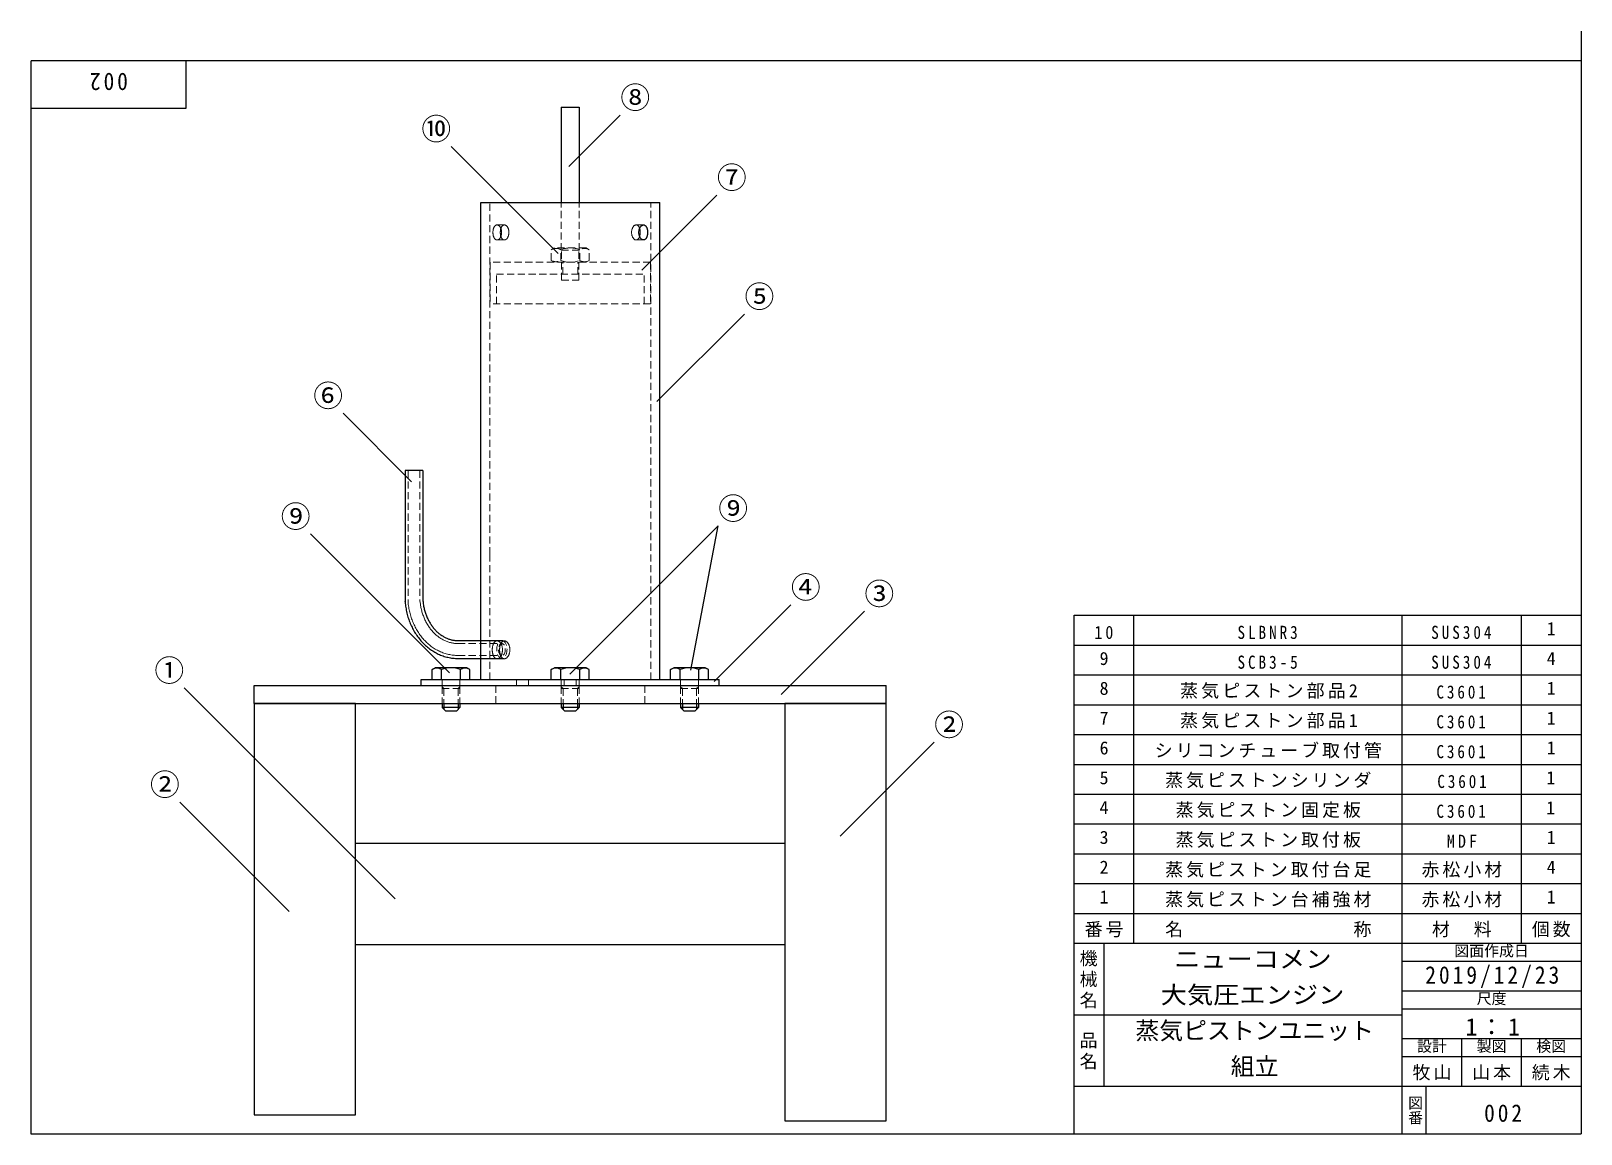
# Model space of a CAD drawing. Units: millimetres on the paper. Extents: x -550 to 130, y -94 to 208.
# Drawn here: x -130 to 130, y -93.5 to 91.5 of the extents above; entities outside this region: 1.
import ezdxf
from ezdxf.enums import TextEntityAlignment as Align

# ---------------------------------------------------------------- set-up
doc = ezdxf.new("R2010")
doc.units = ezdxf.units.MM
doc.linetypes.add('DASHED1', pattern=[1.8, 1.2, -0.6])
for name, color, linetype, lineweight in [('0-7_表題欄内文字', 7, 'Continuous', 25), ('0-F_輪郭線・表題欄', 7, 'Continuous', 25), ('1-1_実線', 4, 'DASHED1', 9), ('1-7_指示番号', 7, 'Continuous', 25)]:
    doc.layers.add(name, color=color, linetype=linetype, lineweight=lineweight)
doc.styles.add('@ＭＳ ゴシック', font='')
doc.styles.add('ＭＳ ゴシック', font='')
doc.styles.get('@ＭＳ ゴシック').set_extended_font_data('@MS Gothic')
doc.styles.get('ＭＳ ゴシック').set_extended_font_data('MS Gothic')

msp = doc.modelspace()

# ---------------------------------------------------------------- linework, layer by layer
at = {"layer": '0-7_表題欄内文字'}
for p, q in [((100, -36.5), (100, -26.5)), ((100, -61.5), (100, -51.5)), ((45, -61.5), (45, -56.5))]:
    msp.add_line(p, q, dxfattribs=at)
at = {"layer": '0-F_輪郭線・表題欄'}
for p, q in [((130, 91.5), (130, -93.5)), ((-130, 86.5), (-130, -93.5)), ((130, 86.5), (-130, 86.5)), ((-104, 86.5), (-104, 78.5)), ((-104, 78.5), (-130, 78.5)), ((55, -36.5), (55, -6.5)), ((100, -21.5), (100, -6.5)), ((120, -26.5), (120, -6.5)), ((45, -11.5), (130, -11.5)), ((45, -16.5), (45, -11.5)), ((45, -11.5), (130, -11.5)), ((100, -26.5), (100, -11.5)), ((120, -31.5), (120, -11.5)), ((45, -16.5), (130, -16.5)), ((45, -21.5), (45, -16.5)), ((45, -31.5), (45, -16.5)), ((45, -16.5), (130, -16.5)), ((45, -21.5), (130, -21.5)), ((45, -26.5), (130, -26.5)), ((45, -26.5), (130, -26.5)), ((45, -56.5), (45, -31.5)), ((45, -31.5), (130, -31.5)), ((55, -61.5), (55, -31.5)), ((100, -51.5), (100, -31.5)), ((120, -61.5), (120, -31.5)), ((45, -36.5), (130, -36.5)), ((45, -41.5), (130, -41.5)), ((45, -46.5), (130, -46.5)), ((45, -51.5), (130, -51.5)), ((45, -56.5), (130, -56.5)), ((45, -61.5), (130, -61.5)), ((45, -93.5), (45, -61.553)), ((50, -85.5), (50, -61.5)), ((100, -93.5), (100, -61.5)), ((100, -64.5), (130, -64.5)), ((100, -69.5), (130, -69.5)), ((100, -72.5), (130, -72.5)), ((45, -73.5), (100, -73.5)), ((100, -77.5), (130, -77.5)), ((110, -85.5), (110, -77.5)), ((120, -85.5), (120, -77.5)), ((100, -80.5), (130, -80.5)), ((45, -85.5), (130, -85.5)), ((104, -93.5), (104, -85.5)), ((-130, -93.5), (130, -93.5))]:
    msp.add_line(p, q, dxfattribs=at)
msp.add_lwpolyline([(45, -11.5), (45, -6.5), (130, -6.5)], dxfattribs=at)
at = {"layer": '1-1_実線', "color": 7, "linetype": 'Continuous', "lineweight": 25}
for p, q in [((-41.043, 78.714), (-41.043, 62.714)), ((-41.043, 78.714), (-38.043, 78.714)), ((-38.043, 78.714), (-38.043, 62.714)), ((-54.543, 62.714), (-24.543, 62.714)), ((-54.543, -17.286), (-54.543, 62.714)), ((-24.543, -17.286), (-24.543, 62.714)), ((-64.258, 17.761), (-67.258, 17.761)), ((-67.258, 17.761), (-67.258, -4.204)), ((-64.258, 17.761), (-64.258, -4.072)), ((-67.252, -4.269), (-67.258, -4.204)), ((-64.258, -4.072), (-64.24, -4.249)), ((-64.258, -4.072), (-64.258, -4.072)), ((-62.719, -15.59), (-62.193, -15.286)), ((-62.719, -17.286), (-62.719, -15.59)), ((-56.893, -15.286), (-62.193, -15.286)), ((-61.131, -17.286), (-61.131, -15.59)), ((-57.956, -17.286), (-57.956, -15.59)), ((-56.368, -15.59), (-56.893, -15.286)), ((-56.793, -13.739), (-54.543, -13.739)), ((-56.368, -17.286), (-56.368, -15.59)), ((-54.543, -13.739), (-51.013, -13.739)), ((-42.719, -15.59), (-42.193, -15.286)), ((-42.719, -17.286), (-42.719, -15.59)), ((-36.893, -15.286), (-42.193, -15.286)), ((-41.131, -17.286), (-41.131, -15.59)), ((-37.956, -17.286), (-37.956, -15.59)), ((-36.368, -15.59), (-36.893, -15.286)), ((-36.368, -17.286), (-36.368, -15.59)), ((-22.719, -15.59), (-22.193, -15.286)), ((-22.719, -17.286), (-22.719, -15.59)), ((-16.893, -15.286), (-22.193, -15.286)), ((-21.131, -17.286), (-21.131, -15.59)), ((-17.956, -17.286), (-17.956, -15.59)), ((-16.368, -15.59), (-16.893, -15.286)), ((-16.368, -17.286), (-16.368, -15.59)), ((-64.543, -17.286), (-14.543, -17.286)), ((-64.543, -18.286), (-64.543, -17.286)), ((-63.043, -17.286), (-59.543, -17.286)), ((-62.719, -17.286), (-56.368, -17.286)), ((-59.543, -17.286), (-56.043, -17.286)), ((-42.719, -17.286), (-36.368, -17.286)), ((-23.043, -17.286), (-19.543, -17.286)), ((-22.719, -17.286), (-16.368, -17.286)), ((-19.543, -17.286), (-16.043, -17.286)), ((-14.543, -18.286), (-14.543, -17.286)), ((-92.543, -18.286), (13.457, -18.286)), ((-92.543, -21.286), (-92.543, -18.286)), ((13.457, -21.286), (13.457, -18.286)), ((-75.543, -21.286), (-92.543, -21.286)), ((-92.543, -21.286), (-92.543, -54.286)), ((-92.543, -21.286), (13.457, -21.286)), ((-75.543, -54.286), (-75.543, -21.286)), ((-61.043, -21.286), (-61.043, -21.986)), ((-61.043, -21.986), (-60.443, -22.586)), ((-58.043, -21.986), (-61.043, -21.986)), ((-60.743, -21.286), (-60.743, -22.286)), ((-58.343, -21.286), (-58.343, -22.286)), ((-58.043, -21.286), (-58.043, -21.986)), ((-41.043, -21.286), (-41.043, -21.986)), ((-41.043, -21.986), (-40.443, -22.586)), ((-38.043, -21.986), (-41.043, -21.986)), ((-40.743, -21.286), (-40.743, -22.286)), ((-38.343, -21.286), (-38.343, -22.286)), ((-38.043, -21.286), (-38.043, -21.986)), ((-21.043, -21.286), (-21.043, -21.986)), ((-21.043, -21.986), (-20.443, -22.586)), ((-18.043, -21.986), (-21.043, -21.986)), ((-20.743, -21.286), (-20.743, -22.286)), ((-18.343, -21.286), (-18.343, -22.286)), ((-18.043, -21.286), (-18.043, -21.986)), ((13.457, -21.286), (-3.543, -21.286)), ((-3.543, -21.286), (-3.543, -54.286)), ((13.457, -91.286), (13.457, -21.286)), ((-3.543, -44.786), (-75.543, -44.786)), ((-75.543, -90.286), (-75.543, -54.286)), ((-3.543, -54.286), (-3.543, -91.29)), ((-3.543, -61.786), (-75.543, -61.786)), ((-3.543, -91.29), (13.457, -91.286))]:
    msp.add_line(p, q, dxfattribs=at)
at = {"layer": '1-1_実線'}
for p, q in [((-41.043, 54.714), (-41.043, 62.714)), ((-38.043, 54.714), (-38.043, 62.714)), ((-26.043, -17.286), (-26.043, 62.714)), ((-50.602, 58.978), (-51.831, 58.978)), ((-28.485, 58.978), (-27.256, 58.978)), ((-50.602, 56.449), (-51.831, 56.449)), ((-42.719, 54.81), (-42.193, 55.114)), ((-42.719, 53.017), (-42.719, 54.81)), ((-36.893, 55.114), (-42.193, 55.114)), ((-41.131, 53.017), (-41.131, 54.81)), ((-38.043, 54.714), (-41.043, 54.714)), ((-41.007, 49.714), (-41.007, 54.714)), ((-38.08, 49.714), (-38.08, 54.714)), ((-37.956, 53.017), (-37.956, 54.81)), ((-36.368, 54.81), (-36.893, 55.114)), ((-36.368, 53.017), (-36.368, 54.81)), ((-28.485, 56.449), (-27.256, 56.449)), ((-26.093, 52.714), (-52.993, 52.714)), ((-52.993, 52.714), (-52.993, 45.714)), ((-42.719, 53.017), (-42.193, 52.714)), ((-36.893, 52.714), (-42.193, 52.714)), ((-40.808, 50.714), (-40.808, 52.714)), ((-38.279, 50.714), (-38.279, 52.714)), ((-36.368, 53.017), (-36.893, 52.714)), ((-26.093, 52.714), (-26.093, 45.714)), ((-51.943, 50.714), (-27.143, 50.714)), ((-51.943, 45.714), (-51.943, 50.714)), ((-41.007, 49.714), (-38.08, 49.714)), ((-27.143, 45.714), (-27.143, 50.714)), ((-26.093, 45.714), (-52.993, 45.714)), ((-66.758, 17.761), (-66.758, -4.182)), ((-64.758, 17.761), (-64.758, -4.095)), ((-64.769, -4.097), (-64.692, -4.652)), ((-64.739, -4.281), (-64.717, -4.467)), ((-60.723, -12.845), (-60.533, -12.908)), ((-58.386, -11.239), (-51.013, -11.239)), ((-50.602, -10.786), (-51.831, -10.786)), ((-58.386, -13.239), (-51.013, -13.239)), ((-50.602, -13.786), (-51.831, -13.786)), ((-61.043, -18.486), (-61.043, -17.286)), ((-58.043, -18.486), (-58.043, -17.286)), ((-48.543, -18.286), (-48.543, -17.286)), ((-46.543, -18.286), (-46.543, -17.286)), ((-41.043, -18.486), (-41.043, -17.286)), ((-40.543, -18.286), (-40.543, -17.286)), ((-38.543, -18.286), (-38.543, -17.286)), ((-38.043, -18.486), (-38.043, -17.286)), ((-21.043, -18.486), (-21.043, -17.286)), ((-18.043, -18.486), (-18.043, -17.286)), ((-61.043, -18.486), (-61.043, -21.286)), ((-60.743, -18.786), (-61.043, -18.486)), ((-61.043, -18.786), (-58.043, -18.786)), ((-60.743, -18.786), (-60.743, -21.286)), ((-58.343, -18.786), (-58.043, -18.486)), ((-58.343, -18.786), (-58.343, -21.286)), ((-58.043, -18.486), (-58.043, -21.286)), ((-52.043, -21.286), (-52.043, -18.286)), ((-41.043, -18.486), (-41.043, -21.286)), ((-40.743, -18.786), (-41.043, -18.486)), ((-41.043, -18.786), (-38.043, -18.786)), ((-40.743, -18.786), (-40.743, -21.286)), ((-38.343, -18.786), (-38.043, -18.486)), ((-38.343, -18.786), (-38.343, -21.286)), ((-38.043, -18.486), (-38.043, -21.286)), ((-27.043, -21.286), (-27.043, -18.286)), ((-21.043, -18.486), (-21.043, -21.286)), ((-20.743, -18.786), (-21.043, -18.486)), ((-21.043, -18.786), (-18.043, -18.786)), ((-20.743, -18.786), (-20.743, -21.286)), ((-18.343, -18.786), (-18.043, -18.486)), ((-18.343, -18.786), (-18.343, -21.286)), ((-18.043, -18.486), (-18.043, -21.286))]:
    msp.add_line(p, q, dxfattribs=at)
at = {"layer": '1-1_実線', "color": 7, "linetype": 'Continuous', "lineweight": 18}
msp.add_lwpolyline([(-549.133, 207.64), (-550.383, 206.919), (-549.133, 207.64)], dxfattribs=at)
at = {"layer": '1-1_実線'}
for points in [[(-53.043, -17.286), (-53.043, 3.737), (-53.043, 62.714)], [(-52.42, 58.366), (-52.436, 58.312), (-52.45, 58.255), (-52.463, 58.198), (-52.475, 58.139), (-52.485, 58.079), (-52.493, 58.018), (-52.5, 57.957), (-52.505, 57.896), (-52.509, 57.834), (-52.511, 57.774), (-52.512, 57.714)], [(-52.512, 57.714), (-52.511, 57.654), (-52.509, 57.593), (-52.505, 57.532), (-52.5, 57.471), (-52.493, 57.409), (-52.485, 57.349), (-52.475, 57.289), (-52.463, 57.23), (-52.45, 57.172), (-52.436, 57.116), (-52.42, 57.061), (-52.402, 57.008), (-52.384, 56.958), (-52.364, 56.909), (-52.343, 56.863), (-52.322, 56.82), (-52.299, 56.778), (-52.274, 56.739), (-52.249, 56.701), (-52.222, 56.665), (-52.193, 56.631), (-52.164, 56.6), (-52.133, 56.571), (-52.102, 56.546), (-52.069, 56.523), (-52.036, 56.503), (-52.003, 56.487), (-51.968, 56.473), (-51.934, 56.463), (-51.899, 56.455), (-51.865, 56.451), (-51.831, 56.449), (-51.796, 56.451), (-51.761, 56.455), (-51.725, 56.463), (-51.69, 56.473), (-51.654, 56.487), (-51.618, 56.503), (-51.582, 56.523)], [(-51.245, 58.518), (-51.27, 58.564), (-51.296, 58.608), (-51.323, 58.649), (-51.351, 58.689), (-51.381, 58.727), (-51.412, 58.763), (-51.445, 58.796), (-51.478, 58.828), (-51.512, 58.856), (-51.547, 58.882), (-51.582, 58.905), (-51.618, 58.924), (-51.654, 58.941), (-51.69, 58.954), (-51.725, 58.965), (-51.761, 58.972), (-51.796, 58.977), (-51.831, 58.978), (-51.865, 58.977), (-51.899, 58.972), (-51.934, 58.965), (-51.968, 58.954), (-52.003, 58.941), (-52.036, 58.924), (-52.069, 58.905), (-52.102, 58.882), (-52.133, 58.856), (-52.164, 58.828), (-52.193, 58.796), (-52.222, 58.763), (-52.249, 58.727), (-52.274, 58.689), (-52.299, 58.649), (-52.322, 58.608), (-52.343, 58.564), (-52.364, 58.518), (-52.384, 58.47), (-52.402, 58.419), (-52.42, 58.366)], [(-51.582, 56.523), (-51.547, 56.546), (-51.512, 56.571), (-51.478, 56.6), (-51.445, 56.631), (-51.412, 56.665), (-51.381, 56.701), (-51.351, 56.739), (-51.323, 56.778), (-51.296, 56.82), (-51.27, 56.863), (-51.245, 56.909), (-51.221, 56.958), (-51.199, 57.008), (-51.178, 57.061), (-51.158, 57.116), (-51.14, 57.172), (-51.123, 57.23), (-51.109, 57.289), (-51.096, 57.349), (-51.086, 57.409), (-51.077, 57.471), (-51.07, 57.532), (-51.065, 57.593), (-51.063, 57.654), (-51.062, 57.714), (-51.063, 57.774), (-51.065, 57.834), (-51.07, 57.896), (-51.077, 57.957), (-51.086, 58.018), (-51.096, 58.079), (-51.109, 58.139), (-51.123, 58.198), (-51.14, 58.255), (-51.158, 58.312), (-51.178, 58.366), (-51.199, 58.419), (-51.221, 58.47), (-51.245, 58.518)], [(-51.279, 57.714), (-51.278, 57.774), (-51.276, 57.834), (-51.272, 57.896), (-51.267, 57.957), (-51.26, 58.018), (-51.252, 58.079), (-51.242, 58.139), (-51.231, 58.198), (-51.218, 58.256), (-51.203, 58.312), (-51.187, 58.366), (-51.17, 58.419), (-51.152, 58.47), (-51.132, 58.518), (-51.112, 58.564), (-51.091, 58.608), (-51.068, 58.649), (-51.044, 58.689), (-51.018, 58.727), (-50.991, 58.763), (-50.963, 58.796), (-50.934, 58.828), (-50.904, 58.856), (-50.872, 58.882), (-50.84, 58.905), (-50.807, 58.924), (-50.774, 58.941), (-50.74, 58.954), (-50.705, 58.965), (-50.671, 58.972), (-50.636, 58.977), (-50.602, 58.978), (-50.567, 58.977), (-50.532, 58.972), (-50.497, 58.965), (-50.461, 58.954), (-50.425, 58.941), (-50.388, 58.924), (-50.353, 58.905)], [(-51.187, 57.061), (-51.203, 57.116), (-51.218, 57.172), (-51.231, 57.23), (-51.242, 57.289), (-51.252, 57.349), (-51.26, 57.409), (-51.267, 57.471), (-51.272, 57.532), (-51.276, 57.593), (-51.278, 57.654), (-51.279, 57.714)], [(-50.353, 58.905), (-50.317, 58.882), (-50.282, 58.856), (-50.248, 58.828), (-50.215, 58.796), (-50.182, 58.763), (-50.151, 58.727), (-50.121, 58.689), (-50.092, 58.649), (-50.065, 58.608), (-50.039, 58.564), (-50.014, 58.518), (-49.99, 58.47), (-49.967, 58.419), (-49.945, 58.366), (-49.925, 58.312), (-49.907, 58.256), (-49.89, 58.198), (-49.876, 58.139), (-49.863, 58.079), (-49.852, 58.018), (-49.844, 57.957), (-49.837, 57.896), (-49.832, 57.834), (-49.829, 57.774), (-49.828, 57.714), (-49.829, 57.654), (-49.832, 57.593), (-49.837, 57.532), (-49.844, 57.471), (-49.852, 57.409), (-49.863, 57.349), (-49.876, 57.289), (-49.89, 57.23), (-49.907, 57.172), (-49.925, 57.116), (-49.945, 57.061), (-49.967, 57.008), (-49.99, 56.958), (-50.014, 56.909)], [(-29.256, 57.813), (-29.259, 57.714), (-29.256, 57.614), (-29.248, 57.514), (-29.235, 57.413), (-29.216, 57.313), (-29.193, 57.216), (-29.164, 57.122), (-29.13, 57.033), (-29.093, 56.949), (-29.052, 56.871), (-29.009, 56.8), (-28.962, 56.734), (-28.912, 56.673), (-28.858, 56.618), (-28.802, 56.569), (-28.744, 56.529), (-28.685, 56.497), (-28.626, 56.473), (-28.567, 56.457), (-28.509, 56.45), (-28.452, 56.451), (-28.395, 56.459), (-28.339, 56.476), (-28.283, 56.502), (-28.229, 56.535), (-28.177, 56.577), (-28.128, 56.626), (-28.082, 56.682), (-28.04, 56.744), (-28.001, 56.811), (-27.966, 56.883), (-27.933, 56.962), (-27.904, 57.047), (-27.882, 57.124), (-27.862, 57.203), (-27.845, 57.286), (-27.832, 57.371), (-27.821, 57.457), (-27.814, 57.543)], [(-27.808, 57.714), (-27.81, 57.799), (-27.814, 57.884), (-27.821, 57.971), (-27.832, 58.057), (-27.845, 58.141), (-27.862, 58.224), (-27.882, 58.304), (-27.904, 58.381), (-27.933, 58.466), (-27.966, 58.545), (-28.001, 58.617), (-28.04, 58.684), (-28.082, 58.745), (-28.128, 58.801), (-28.177, 58.851), (-28.229, 58.893), (-28.283, 58.926), (-28.339, 58.951), (-28.395, 58.968), (-28.452, 58.977), (-28.509, 58.978), (-28.567, 58.97), (-28.626, 58.954), (-28.685, 58.931), (-28.744, 58.899), (-28.802, 58.858), (-28.858, 58.81), (-28.912, 58.755), (-28.962, 58.694), (-29.009, 58.628), (-29.052, 58.557), (-29.093, 58.479), (-29.13, 58.395), (-29.164, 58.306), (-29.193, 58.212), (-29.216, 58.114), (-29.235, 58.015), (-29.248, 57.914), (-29.256, 57.813)], [(-27.814, 57.543), (-27.81, 57.629), (-27.808, 57.714)], [(-50.014, 56.909), (-50.039, 56.863), (-50.065, 56.82), (-50.092, 56.778), (-50.121, 56.739), (-50.151, 56.701), (-50.182, 56.665), (-50.215, 56.631), (-50.248, 56.6), (-50.282, 56.571), (-50.317, 56.546), (-50.353, 56.523), (-50.388, 56.503), (-50.425, 56.487), (-50.461, 56.473), (-50.497, 56.463), (-50.532, 56.455), (-50.567, 56.451), (-50.602, 56.449), (-50.636, 56.451), (-50.671, 56.455), (-50.705, 56.463), (-50.74, 56.473), (-50.774, 56.487), (-50.807, 56.503), (-50.84, 56.523), (-50.872, 56.546), (-50.904, 56.571), (-50.934, 56.6), (-50.963, 56.631), (-50.991, 56.665), (-51.018, 56.701), (-51.044, 56.739), (-51.068, 56.778), (-51.091, 56.82), (-51.112, 56.863), (-51.132, 56.909), (-51.152, 56.958), (-51.17, 57.008), (-51.187, 57.061)], [(-66.754, -4.225), (-66.733, -4.45), (-66.707, -4.674), (-66.677, -4.897), (-66.643, -5.12), (-66.604, -5.341), (-66.562, -5.562), (-66.515, -5.781), (-66.464, -5.999), (-66.41, -6.216), (-66.351, -6.431), (-66.288, -6.645), (-66.221, -6.857), (-66.15, -7.067), (-66.074, -7.275), (-65.995, -7.482), (-65.912, -7.686), (-65.826, -7.888), (-65.735, -8.088), (-65.64, -8.285), (-65.542, -8.48), (-65.44, -8.673), (-65.335, -8.862), (-65.225, -9.049), (-65.112, -9.233), (-64.996, -9.414), (-64.876, -9.592), (-64.752, -9.767), (-64.625, -9.938), (-64.495, -10.106), (-64.361, -10.271), (-64.224, -10.432), (-64.084, -10.589), (-63.941, -10.743), (-63.795, -10.893), (-63.646, -11.039), (-63.494, -11.181), (-63.339, -11.319), (-63.181, -11.453), (-63.02, -11.582)], [(-64.692, -4.652), (-64.662, -4.836), (-64.63, -5.019), (-64.594, -5.201), (-64.555, -5.382), (-64.512, -5.562), (-64.467, -5.74), (-64.417, -5.917), (-64.365, -6.093), (-64.309, -6.267), (-64.251, -6.439), (-64.189, -6.609), (-64.123, -6.777), (-64.055, -6.943), (-63.984, -7.107), (-63.91, -7.269), (-63.833, -7.428), (-63.753, -7.585), (-63.671, -7.74), (-63.585, -7.892), (-63.497, -8.042), (-63.406, -8.189), (-63.313, -8.333), (-63.217, -8.474), (-63.119, -8.612), (-63.018, -8.747), (-62.915, -8.879), (-62.81, -9.008), (-62.702, -9.134), (-62.593, -9.256), (-62.481, -9.376), (-62.368, -9.492), (-62.252, -9.604), (-62.135, -9.713), (-62.016, -9.819), (-61.895, -9.92), (-61.773, -10.019), (-61.649, -10.113), (-61.523, -10.204), (-61.396, -10.292)], [(-61.396, -10.292), (-61.268, -10.375), (-61.139, -10.455), (-61.008, -10.531), (-60.876, -10.603), (-60.744, -10.672), (-60.61, -10.736), (-60.475, -10.797), (-60.34, -10.854), (-60.203, -10.907), (-60.066, -10.956), (-59.928, -11.001), (-59.79, -11.043), (-59.651, -11.08), (-59.512, -11.113), (-59.372, -11.143), (-59.232, -11.168), (-59.091, -11.19), (-58.95, -11.208), (-58.809, -11.222), (-58.668, -11.231), (-58.527, -11.237), (-58.386, -11.239)], [(-63.02, -11.582), (-62.857, -11.707), (-62.691, -11.828), (-62.523, -11.944), (-62.352, -12.056), (-62.179, -12.163), (-62.004, -12.266), (-61.826, -12.363), (-61.647, -12.456), (-61.466, -12.544), (-61.282, -12.627), (-61.098, -12.705), (-60.911, -12.778), (-60.723, -12.845)], [(-60.533, -12.908), (-60.342, -12.965), (-60.15, -13.017), (-59.957, -13.063), (-59.762, -13.104), (-59.567, -13.14), (-59.372, -13.17), (-59.175, -13.195), (-58.978, -13.214), (-58.781, -13.228), (-58.583, -13.237), (-58.386, -13.239)], [(-52.522, -11.512), (-52.541, -11.577), (-52.558, -11.644), (-52.573, -11.712), (-52.586, -11.782), (-52.598, -11.853), (-52.608, -11.925), (-52.615, -11.998), (-52.622, -12.07), (-52.626, -12.143), (-52.629, -12.215), (-52.629, -12.286)], [(-52.629, -12.286), (-52.629, -12.357), (-52.626, -12.43), (-52.622, -12.502), (-52.615, -12.575), (-52.608, -12.647), (-52.598, -12.719), (-52.586, -12.79), (-52.573, -12.86), (-52.558, -12.929), (-52.541, -12.996), (-52.522, -13.06), (-52.502, -13.123), (-52.48, -13.183), (-52.458, -13.241), (-52.433, -13.295), (-52.408, -13.347), (-52.382, -13.396), (-52.353, -13.443), (-52.323, -13.488), (-52.291, -13.531), (-52.258, -13.571), (-52.224, -13.608), (-52.188, -13.642), (-52.151, -13.672), (-52.113, -13.699), (-52.074, -13.722), (-52.034, -13.742), (-51.994, -13.758), (-51.953, -13.77), (-51.912, -13.779), (-51.871, -13.784), (-51.831, -13.786), (-51.79, -13.784), (-51.748, -13.779), (-51.706, -13.77), (-51.663, -13.758), (-51.62, -13.742), (-51.577, -13.722), (-51.535, -13.699)], [(-51.131, -11.332), (-51.16, -11.277), (-51.192, -11.226), (-51.224, -11.177), (-51.258, -11.129), (-51.294, -11.084), (-51.332, -11.042), (-51.37, -11.002), (-51.41, -10.965), (-51.451, -10.931), (-51.492, -10.901), (-51.535, -10.874), (-51.577, -10.85), (-51.62, -10.831), (-51.663, -10.815), (-51.706, -10.802), (-51.748, -10.793), (-51.79, -10.788), (-51.831, -10.786), (-51.871, -10.788), (-51.912, -10.793), (-51.953, -10.802), (-51.994, -10.815), (-52.034, -10.831), (-52.074, -10.85), (-52.113, -10.874), (-52.151, -10.901), (-52.188, -10.931), (-52.224, -10.965), (-52.258, -11.002), (-52.291, -11.042), (-52.323, -11.084), (-52.353, -11.129), (-52.382, -11.177), (-52.408, -11.226), (-52.433, -11.277), (-52.458, -11.332), (-52.48, -11.389), (-52.502, -11.449), (-52.522, -11.512)], [(-51.535, -13.699), (-51.492, -13.672), (-51.451, -13.642), (-51.41, -13.608), (-51.37, -13.571), (-51.332, -13.531), (-51.294, -13.488), (-51.258, -13.443), (-51.224, -13.396), (-51.192, -13.347), (-51.16, -13.295), (-51.131, -13.241), (-51.102, -13.183), (-51.075, -13.123), (-51.049, -13.06), (-51.025, -12.996), (-51.003, -12.929), (-50.983, -12.86), (-50.966, -12.79), (-50.951, -12.719), (-50.938, -12.647), (-50.927, -12.575), (-50.919, -12.502), (-50.913, -12.43), (-50.91, -12.357), (-50.909, -12.286), (-50.91, -12.215), (-50.913, -12.143), (-50.919, -12.07), (-50.927, -11.998), (-50.938, -11.925), (-50.951, -11.853), (-50.966, -11.782), (-50.983, -11.712), (-51.003, -11.644), (-51.025, -11.577), (-51.049, -11.512), (-51.075, -11.449), (-51.102, -11.389), (-51.131, -11.332)], [(-51.394, -12.286), (-51.393, -12.215), (-51.39, -12.143), (-51.386, -12.07), (-51.38, -11.998), (-51.372, -11.925), (-51.363, -11.853), (-51.351, -11.782), (-51.338, -11.712), (-51.323, -11.644), (-51.307, -11.577), (-51.288, -11.512), (-51.269, -11.449), (-51.247, -11.389), (-51.225, -11.332), (-51.201, -11.277), (-51.176, -11.226), (-51.15, -11.177), (-51.122, -11.129), (-51.092, -11.084), (-51.061, -11.042), (-51.028, -11.002), (-50.994, -10.965), (-50.958, -10.931), (-50.921, -10.901), (-50.883, -10.874), (-50.845, -10.85), (-50.805, -10.831), (-50.765, -10.815), (-50.724, -10.802), (-50.683, -10.793), (-50.643, -10.788), (-50.602, -10.786), (-50.561, -10.788), (-50.519, -10.793), (-50.477, -10.802), (-50.434, -10.815), (-50.391, -10.831), (-50.348, -10.85), (-50.305, -10.874)], [(-51.288, -13.061), (-51.307, -12.996), (-51.323, -12.929), (-51.338, -12.86), (-51.351, -12.791), (-51.363, -12.719), (-51.372, -12.647), (-51.38, -12.575), (-51.386, -12.502), (-51.39, -12.43), (-51.393, -12.357), (-51.394, -12.286)], [(-50.305, -10.874), (-50.263, -10.901), (-50.221, -10.931), (-50.18, -10.965), (-50.14, -11.002), (-50.101, -11.042), (-50.063, -11.084), (-50.027, -11.129), (-49.992, -11.177), (-49.959, -11.226), (-49.928, -11.277), (-49.898, -11.332), (-49.869, -11.389), (-49.841, -11.449), (-49.815, -11.512), (-49.791, -11.577), (-49.769, -11.644), (-49.749, -11.712), (-49.731, -11.782), (-49.716, -11.853), (-49.703, -11.925), (-49.692, -11.998), (-49.684, -12.07), (-49.678, -12.143), (-49.674, -12.215), (-49.673, -12.286), (-49.674, -12.357), (-49.678, -12.43), (-49.684, -12.502), (-49.692, -12.575), (-49.703, -12.647), (-49.716, -12.719), (-49.731, -12.791), (-49.749, -12.86), (-49.769, -12.929), (-49.791, -12.996), (-49.815, -13.061), (-49.841, -13.123), (-49.869, -13.183), (-49.898, -13.241)], [(-49.898, -13.241), (-49.928, -13.295), (-49.959, -13.347), (-49.992, -13.396), (-50.027, -13.443), (-50.063, -13.488), (-50.101, -13.531), (-50.14, -13.571), (-50.18, -13.608), (-50.221, -13.641), (-50.263, -13.672), (-50.305, -13.699), (-50.348, -13.722), (-50.391, -13.742), (-50.434, -13.758), (-50.477, -13.77), (-50.519, -13.779), (-50.561, -13.784), (-50.602, -13.786), (-50.643, -13.784), (-50.683, -13.779), (-50.724, -13.77), (-50.765, -13.758), (-50.805, -13.742), (-50.845, -13.722), (-50.883, -13.699), (-50.921, -13.672), (-50.958, -13.641), (-50.994, -13.608), (-51.028, -13.571), (-51.061, -13.531), (-51.092, -13.488), (-51.122, -13.443), (-51.15, -13.396), (-51.176, -13.347), (-51.201, -13.295), (-51.225, -13.241), (-51.247, -13.183), (-51.269, -13.123), (-51.288, -13.061)]]:
    msp.add_lwpolyline(points, dxfattribs=at)
at = {"layer": '1-1_実線', "color": 7, "linetype": 'Continuous', "lineweight": 25}
for points in [[(-27.505, 56.523), (-27.54, 56.546), (-27.575, 56.571), (-27.609, 56.6), (-27.642, 56.631), (-27.674, 56.665), (-27.705, 56.701), (-27.735, 56.739), (-27.764, 56.778), (-27.791, 56.82), (-27.817, 56.863), (-27.841, 56.909), (-27.865, 56.958), (-27.888, 57.008), (-27.909, 57.061), (-27.929, 57.116), (-27.947, 57.172), (-27.963, 57.23), (-27.978, 57.289), (-27.99, 57.349), (-28.001, 57.409), (-28.01, 57.471), (-28.016, 57.532), (-28.021, 57.593), (-28.024, 57.654), (-28.025, 57.714), (-28.024, 57.774), (-28.021, 57.834), (-28.016, 57.896), (-28.01, 57.957), (-28.001, 58.018), (-27.99, 58.079), (-27.978, 58.139), (-27.963, 58.198), (-27.947, 58.255), (-27.929, 58.312), (-27.909, 58.366), (-27.888, 58.419), (-27.865, 58.47), (-27.841, 58.518)], [(-27.841, 58.518), (-27.817, 58.564), (-27.791, 58.608), (-27.764, 58.649), (-27.735, 58.689), (-27.705, 58.727), (-27.674, 58.763), (-27.642, 58.796), (-27.609, 58.828), (-27.575, 58.856), (-27.54, 58.882), (-27.505, 58.905), (-27.469, 58.924), (-27.433, 58.941), (-27.397, 58.954), (-27.361, 58.965), (-27.326, 58.972), (-27.291, 58.977), (-27.256, 58.978), (-27.222, 58.977), (-27.187, 58.972), (-27.153, 58.965), (-27.118, 58.954), (-27.084, 58.941), (-27.05, 58.924), (-27.017, 58.905), (-26.985, 58.882), (-26.953, 58.856), (-26.923, 58.828), (-26.893, 58.796), (-26.865, 58.763), (-26.838, 58.727), (-26.812, 58.689), (-26.788, 58.649), (-26.765, 58.608), (-26.743, 58.564), (-26.723, 58.518), (-26.703, 58.47), (-26.684, 58.419), (-26.667, 58.366)], [(-26.575, 57.714), (-26.575, 57.654), (-26.578, 57.593), (-26.581, 57.532), (-26.587, 57.471), (-26.593, 57.409), (-26.602, 57.349), (-26.612, 57.289), (-26.623, 57.23), (-26.636, 57.172), (-26.651, 57.116), (-26.667, 57.061), (-26.684, 57.008), (-26.703, 56.958), (-26.723, 56.909), (-26.743, 56.863), (-26.765, 56.82), (-26.788, 56.778), (-26.812, 56.739), (-26.838, 56.701), (-26.865, 56.665), (-26.893, 56.631), (-26.923, 56.6), (-26.953, 56.571), (-26.985, 56.546), (-27.017, 56.523), (-27.05, 56.503), (-27.084, 56.487), (-27.118, 56.473), (-27.153, 56.463), (-27.187, 56.455), (-27.222, 56.451), (-27.256, 56.449), (-27.291, 56.451), (-27.326, 56.455), (-27.361, 56.463), (-27.397, 56.473), (-27.433, 56.487), (-27.469, 56.503), (-27.505, 56.523)], [(-26.667, 58.366), (-26.651, 58.312), (-26.636, 58.255), (-26.623, 58.198), (-26.612, 58.139), (-26.602, 58.079), (-26.593, 58.018), (-26.587, 57.957), (-26.581, 57.896), (-26.578, 57.834), (-26.575, 57.774), (-26.575, 57.714)], [(-67.252, -4.269), (-67.23, -4.503), (-67.203, -4.736), (-67.172, -4.969), (-67.136, -5.2), (-67.096, -5.431), (-67.052, -5.661), (-67.003, -5.89), (-66.95, -6.117), (-66.893, -6.343), (-66.832, -6.568), (-66.766, -6.791), (-66.696, -7.012), (-66.622, -7.232), (-66.543, -7.45), (-66.461, -7.665), (-66.374, -7.879), (-66.283, -8.09), (-66.188, -8.299), (-66.089, -8.506), (-65.986, -8.71), (-65.879, -8.911), (-65.769, -9.11), (-65.654, -9.306), (-65.536, -9.499), (-65.413, -9.689), (-65.287, -9.876), (-65.157, -10.06), (-65.024, -10.24), (-64.887, -10.417), (-64.746, -10.59), (-64.602, -10.76), (-64.454, -10.926), (-64.303, -11.088), (-64.149, -11.246), (-63.991, -11.4), (-63.83, -11.55), (-63.666, -11.696), (-63.499, -11.838), (-63.329, -11.975)], [(-64.24, -4.249), (-64.218, -4.425), (-64.194, -4.6), (-64.166, -4.774), (-64.135, -4.947), (-64.1, -5.12), (-64.063, -5.291), (-64.022, -5.461), (-63.979, -5.629), (-63.932, -5.797), (-63.882, -5.962), (-63.829, -6.126), (-63.773, -6.288), (-63.715, -6.449), (-63.653, -6.607), (-63.588, -6.763), (-63.521, -6.918), (-63.451, -7.07), (-63.378, -7.219), (-63.303, -7.367), (-63.225, -7.512), (-63.145, -7.655), (-63.062, -7.795), (-62.977, -7.932), (-62.89, -8.066), (-62.8, -8.198), (-62.708, -8.327), (-62.614, -8.453), (-62.518, -8.576), (-62.419, -8.696), (-62.319, -8.812), (-62.218, -8.926), (-62.114, -9.036), (-62.009, -9.144), (-61.902, -9.248), (-61.793, -9.348), (-61.683, -9.445), (-61.572, -9.539), (-61.459, -9.63), (-61.345, -9.716)], [(-61.345, -9.716), (-61.229, -9.8), (-61.113, -9.88), (-60.996, -9.956), (-60.877, -10.029), (-60.758, -10.098), (-60.638, -10.164), (-60.516, -10.226), (-60.395, -10.285), (-60.272, -10.34), (-60.149, -10.392), (-60.025, -10.44), (-59.901, -10.484), (-59.776, -10.525), (-59.651, -10.562), (-59.526, -10.596), (-59.4, -10.626), (-59.274, -10.653), (-59.147, -10.676), (-59.021, -10.695), (-58.894, -10.711), (-58.767, -10.723), (-58.64, -10.732), (-58.513, -10.738), (-58.386, -10.739)], [(-63.329, -11.975), (-63.156, -12.108), (-62.98, -12.236), (-62.802, -12.359), (-62.621, -12.478), (-62.437, -12.592), (-62.25, -12.701), (-62.062, -12.804), (-61.871, -12.903), (-61.678, -12.997), (-61.483, -13.085)], [(-58.386, -10.739), (-54.543, -10.739), (-51.013, -10.739)], [(-61.483, -13.085), (-61.285, -13.168), (-61.086, -13.246), (-60.885, -13.318), (-60.683, -13.385), (-60.479, -13.446), (-60.274, -13.501), (-60.067, -13.551), (-59.859, -13.595), (-59.651, -13.633), (-59.441, -13.665), (-59.231, -13.692), (-59.02, -13.713), (-58.809, -13.727), (-58.597, -13.736), (-56.794, -13.762)], [(-58.043, -21.986), (-58.643, -22.586), (-60.443, -22.586)], [(-38.043, -21.986), (-38.643, -22.586), (-40.443, -22.586)], [(-18.043, -21.986), (-18.643, -22.586), (-20.443, -22.586)], [(-92.543, -54.286), (-92.543, -90.286), (-75.543, -90.286)]]:
    msp.add_lwpolyline(points, dxfattribs=at)
at = {"layer": '1-1_実線'}
for centre, radius, start, end in [((-41.925, 53.435), 1.588, 60.00001, 119.99999), ((-39.543, 50.807), 4.307, 68.36645, 111.63355), ((-37.162, 53.435), 1.588, 60.00001, 119.99999), ((-41.925, 54.392), 1.588, 240.00001, 299.99999), ((-39.543, 57.02), 4.307, 248.36645, 291.63355), ((-37.162, 54.392), 1.588, 240.00001, 299.99999)]:
    msp.add_arc(centre, radius, start, end, dxfattribs=at)
at = {"layer": '1-1_実線', "color": 7, "linetype": 'Continuous', "lineweight": 25}
for centre, radius, start, end in [((-61.925, -16.965), 1.588, 60.00001, 119.99999), ((-59.543, -19.593), 4.307, 68.36645, 111.63355), ((-57.162, -16.965), 1.588, 60.00001, 119.99999), ((-41.925, -16.965), 1.588, 60.00001, 119.99999), ((-39.543, -19.593), 4.307, 68.36645, 111.63355), ((-37.162, -16.965), 1.588, 60.00001, 119.99999), ((-21.925, -16.965), 1.588, 60.00001, 119.99999), ((-19.543, -19.593), 4.307, 68.36645, 111.63355), ((-17.162, -16.965), 1.588, 60.00001, 119.99999)]:
    msp.add_arc(centre, radius, start, end, dxfattribs=at)
at = {"layer": '1-1_実線'}
for major_axis in [(0, 1.5), (0, -1)]:
    msp.add_ellipse((-51.013, -12.239), major_axis=major_axis, ratio=0.573576, dxfattribs=at)
at = {"layer": '1-7_指示番号'}
for p, q in [((-39.792, 68.753), (-31.145, 77.401)), ((-41.566, 54.183), (-59.523, 72.14)), ((-27.535, 51.397), (-14.946, 63.985)), ((-24.996, 29.342), (-10.313, 44.025)), ((-66.156, 15.893), (-77.657, 27.394)), ((-39.593, -16.394), (-14.719, 8.479)), ((-19.314, -15.686), (-14.719, 8.479)), ((-59.795, -16.173), (-83.106, 7.138)), ((-15.394, -17.606), (-2.536, -4.747)), ((-4.159, -19.784), (9.798, -5.827)), ((-68.922, -54.066), (-104.303, -18.685)), ((5.756, -43.536), (21.499, -27.793)), ((-86.699, -56.172), (-105.047, -37.824))]:
    msp.add_line(p, q, dxfattribs=at)

# ---------------------------------------------------------------- texts
at = {"layer": '0-7_表題欄内文字', "style": 'ＭＳ ゴシック'}
for s, height, p in [('1', 2.199, (124.25, -10.5)), ('9', 2.199, (49.25, -15.5)), ('4', 2.199, (124.25, -15.5)), ('8', 2.199, (49.25, -20.5)), ('1', 2.199, (124.25, -20.5)), ('7', 2.199, (49.25, -25.5)), ('1', 2.199, (124.25, -25.5)), ('5', 2.199, (49.25, -35.5)), ('1', 2.199, (124.197, -35.5)), ('4', 2.199, (49.25, -40.5)), ('1', 2.199, (124.156, -40.554)), ('3', 2.199, (49.25, -45.5)), ('1', 2.199, (124.25, -45.5)), ('2', 2.199, (49.25, -50.5)), ('4', 2.199, (124.25, -50.5)), ('1', 2.199, (49.25, -55.5)), ('1', 2.199, (124.25, -55.5)), ('蒸気ピストンユニット', 2.933, (55.25, -78.5)), ('組立', 2.933, (71.25, -84.5))]:
    msp.add_text(s, height=height, dxfattribs=at).set_placement(p, align=Align.BOTTOM_LEFT)
at = {"layer": '0-7_表題欄内文字', "color": 4, "style": 'ＭＳ ゴシック'}
for s, p in [('図面作成日', (108.75, -64.25)), ('尺度', (112.5, -72.25)), ('設計', (102.5, -80.25)), ('製図', (112.5, -80.25)), ('検図', (122.5, -80.25))]:
    msp.add_text(s, height=1.833, dxfattribs=at).set_placement(p, align=Align.BOTTOM_LEFT)
at = {"layer": '0-7_表題欄内文字', "style": 'ＭＳ ゴシック', "width": 1.1}
for s, p in [('ニューコメン', (61.75, -66.5)), ('大気圧エンジン', (59.5, -72.5))]:
    msp.add_text(s, height=2.933, dxfattribs=at).set_placement(p, align=Align.BOTTOM_LEFT)
at = {"layer": '0-7_表題欄内文字', "color": 4, "style": '@ＭＳ ゴシック'}
msp.add_text('図番', height=1.833, rotation=270, dxfattribs=at).set_placement((100.75, -87), align=Align.BOTTOM_LEFT)
at = {"layer": '0-7_表題欄内文字', "attachment_point": 7}
for s, insert, char_height, rotation, style in [('\\T1.27;\\W0.9;002', (-113.75, 84.5), 2.933, 180, 'ＭＳ ゴシック'), ('\\T1.17;機械名', (46, -62.5), 2.199, 270, '@ＭＳ ゴシック'), ('\\T1.17;品名', (46, -76.25), 2.199, 270, '@ＭＳ ゴシック')]:
    msp.add_mtext(s, dxfattribs=dict(at, insert=insert, char_height=char_height, rotation=rotation, style=style))
at = {"layer": '0-7_表題欄内文字', "attachment_point": 7, "style": 'ＭＳ ゴシック'}
for s, insert, char_height in [('\\T1.36;\\W0.9;10', (48.375, -10.5), 2.199), ('\\T1.39;\\W0.85;SLBNR3', (72.375, -10.5), 2.199), ('\\T1.39;\\W0.85;SUS304', (104.875, -10.5), 2.199), ('\\T1.39;\\W0.85;SCB3-5', (72.375, -15.5), 2.199), ('\\T1.39;\\W0.85;SUS304', (104.875, -15.5), 2.199), ('\\T1.18;蒸気ピストン部品2', (62.75, -20.5), 2.199), ('\\T1.38;\\W0.85;C3601', (105.75, -20.5), 2.199), ('\\T1.18;蒸気ピストン部品1', (62.75, -25.5), 2.199), ('\\T1.38;\\W0.85;C3601', (105.75, -25.5), 2.199), ('\\T1.17;蒸気ピストンシリンダ', (60.25, -35.5), 2.199), ('\\T1.38;\\W0.85;C3601', (105.899, -35.5), 2.199), ('\\T1.17;蒸気ピストン固定板', (62, -40.5), 2.199), ('\\T1.38;\\W0.85;C3601', (105.75, -40.5), 2.199), ('\\T1.17;蒸気ピストン取付板', (62, -45.5), 2.199), ('\\T1.38;\\W0.9;MDF', (107.5, -45.5), 2.199), ('\\T1.17;蒸気ピストン取付台足', (60.25, -50.5), 2.199), ('\\T1.17;赤松小材', (103.25, -50.5), 2.199), ('\\T1.17;蒸気ピストン台補強材', (60.25, -55.5), 2.199), ('\\T1.17;赤松小材', (103.25, -55.5), 2.199), ('\\T1.17;番号', (46.75, -60.5), 2.199), ('\\T1.17;名\u3000\u3000\u3000\u3000\u3000\u3000\u3000\u3000称', (60.25, -60.5), 2.199), ('\\T1.17;材\u3000料', (105, -60.5), 2.199), ('\\T1.17;個数', (121.75, -60.5), 2.199), ('\\T1.28;\\W0.9;2019/12/23', (103.875, -69), 2.933), ('\\T1.19;1：1', (110.625, -77), 2.933), ('\\T1.17;牧山', (101.75, -84.5), 2.199), ('\\T1.17;山本', (111.75, -84.5), 2.199), ('\\T1.17;続木', (121.75, -84.5), 2.199), ('\\T1.27;\\W0.9;002', (113.75, -91.5), 2.933)]:
    msp.add_mtext(s, dxfattribs=dict(at, insert=insert, char_height=char_height))
at = {"layer": '0-F_輪郭線・表題欄', "style": 'ＭＳ ゴシック'}
for s, p in [('6', (49.25, -30.5)), ('1', (124.25, -30.5))]:
    msp.add_text(s, height=2.199, dxfattribs=at).set_placement(p, align=Align.BOTTOM_LEFT)
at = {"layer": '0-F_輪郭線・表題欄', "char_height": 2.199, "attachment_point": 7, "style": 'ＭＳ ゴシック'}
for s, insert in [('\\T1.17;シリコンチューブ取付管', (58.5, -30.5)), ('\\T1.38;\\W0.85;C3601', (105.75, -30.5))]:
    msp.add_mtext(s, dxfattribs=dict(at, insert=insert))
at = {"layer": '1-7_指示番号', "color": 3, "style": 'ＭＳ ゴシック'}
for s, p in [('⑧', (-31.145, 77.401)), ('⑩', (-64.523, 72.14)), ('⑦', (-14.946, 63.985)), ('⑤', (-10.313, 44.025)), ('⑥', (-82.657, 27.394)), ('⑨', (-14.719, 8.479)), ('⑨', (-88.106, 7.138)), ('④', (-2.536, -4.747)), ('③', (9.798, -5.827)), ('①', (-109.303, -18.685)), ('②', (21.499, -27.793)), ('②', (-110.047, -37.824))]:
    msp.add_text(s, height=3.666, dxfattribs=at).set_placement(p, align=Align.BOTTOM_LEFT)

doc.saveas('drawing.dxf')
